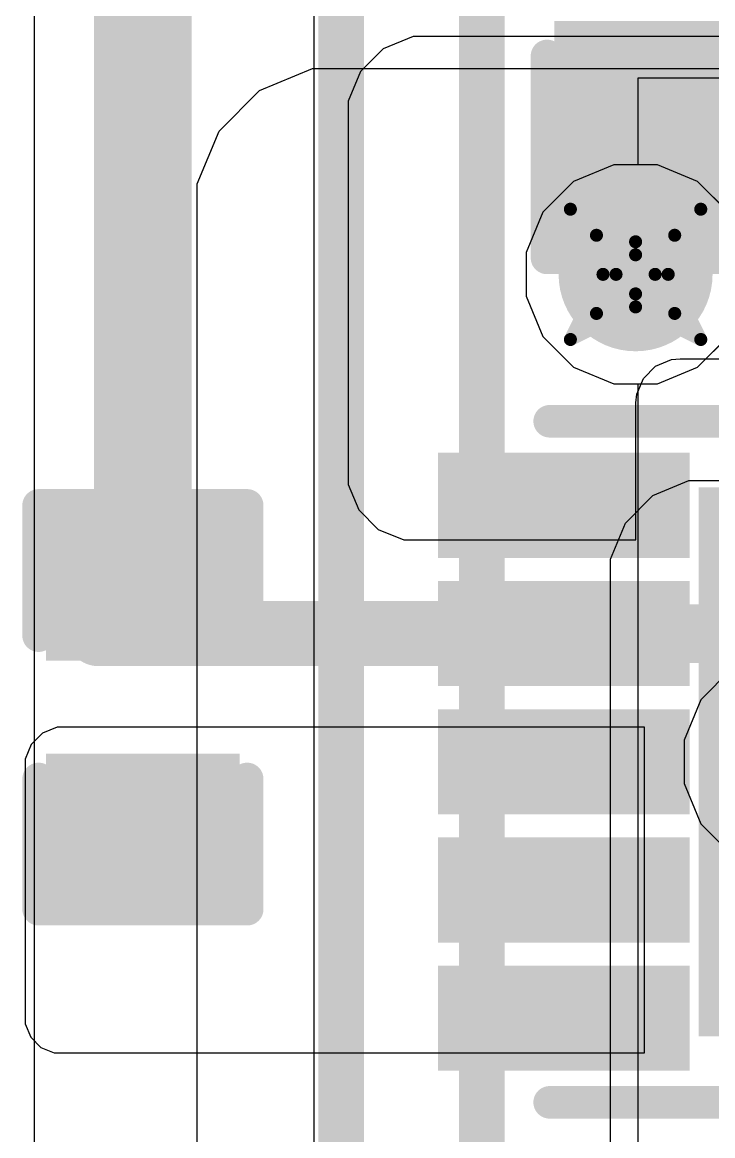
# Model space of a CAD drawing. Header units: inches. Extents: x -2 to 5376, y -4 to 5426.
# Drawn here: x 109.682 to 112.372, y 24.481 to 28.823 of the extents above; entities that cross this region are included whole.
import ezdxf

# ---------------------------------------------------------------- set-up
doc = ezdxf.new("R2010")
doc.units = ezdxf.units.IN
for name, color, linetype in [('Bottom Layer', 5, 'Continuous'), ('Bottom Overlay', 54, 'Continuous'), ('Bottom Paste', 16, 'Continuous'), ('Bottom Solder', 6, 'Continuous'), ('Drill Drawing', 1, 'Continuous'), ('Layer 1', 16, 'Continuous'), ('Layer 2', 76, 'Continuous'), ('Top Layer', 1, 'Continuous'), ('Via Holes', 16, 'Continuous')]:
    doc.layers.add(name, color=color, linetype=linetype)

# ---------------------------------------------------------------- blocks, each defined once
blk = doc.blocks.new('10_SON__2_5_2_5__B_141')
at = {"layer": 'Bottom Layer'}
for points in [[(-1.615, 1.135), (-0.775, 1.135), (-0.775, 0.865), (-1.615, 0.865)], [(0.775, 1.135), (1.615, 1.135), (1.615, 0.865), (0.775, 0.865)], [(-0.6, 1), (0.6, 1), (0.6, -1), (-0.6, -1)], [(-1.615, 0.635), (-0.775, 0.635), (-0.775, 0.365), (-1.615, 0.365)], [(0.775, 0.635), (1.615, 0.635), (1.615, 0.365), (0.775, 0.365)], [(-1.615, 0.135), (-0.775, 0.135), (-0.775, -0.135), (-1.615, -0.135)], [(0.775, 0.135), (1.615, 0.135), (1.615, -0.135), (0.775, -0.135)], [(-1.615, -0.365), (-0.775, -0.365), (-0.775, -0.635), (-1.615, -0.635)], [(0.775, -0.365), (1.615, -0.365), (1.615, -0.635), (0.775, -0.635)], [(-1.615, -0.865), (-0.775, -0.865), (-0.775, -1.135), (-1.615, -1.135)], [(0.775, -0.865), (1.615, -0.865), (1.615, -1.135), (0.775, -1.135)]]:
    blk.add_hatch(color=5, dxfattribs=at).paths.add_polyline_path(points)
at = {"layer": 'Bottom Paste'}
for points in [[(-1.615, 1.135), (-0.775, 1.135), (-0.775, 0.865), (-1.615, 0.865)], [(0.775, 1.135), (1.615, 1.135), (1.615, 0.865), (0.775, 0.865)], [(-1.615, 0.635), (-0.775, 0.635), (-0.775, 0.365), (-1.615, 0.365)], [(0.775, 0.635), (1.615, 0.635), (1.615, 0.365), (0.775, 0.365)], [(-1.615, 0.135), (-0.775, 0.135), (-0.775, -0.135), (-1.615, -0.135)], [(0.775, 0.135), (1.615, 0.135), (1.615, -0.135), (0.775, -0.135)], [(-1.615, -0.365), (-0.775, -0.365), (-0.775, -0.635), (-1.615, -0.635)], [(0.775, -0.365), (1.615, -0.365), (1.615, -0.635), (0.775, -0.635)], [(-1.615, -0.865), (-0.775, -0.865), (-0.775, -1.135), (-1.615, -1.135)], [(0.775, -0.865), (1.615, -0.865), (1.615, -1.135), (0.775, -1.135)]]:
    blk.add_hatch(color=16, dxfattribs=at).paths.add_polyline_path(points)
at = {"layer": 'Bottom Solder'}
for points in [[(-1.685, 1.205), (-0.705, 1.205), (-0.705, 0.795), (-1.685, 0.795)], [(0.705, 1.205), (1.685, 1.205), (1.685, 0.795), (0.705, 0.795)], [(-0.67, 1.07), (0.67, 1.07), (0.67, -1.07), (-0.67, -1.07)], [(-1.685, 0.705), (-0.705, 0.705), (-0.705, 0.295), (-1.685, 0.295)], [(0.705, 0.705), (1.685, 0.705), (1.685, 0.295), (0.705, 0.295)], [(-1.685, 0.205), (-0.705, 0.205), (-0.705, -0.205), (-1.685, -0.205)], [(0.705, 0.205), (1.685, 0.205), (1.685, -0.205), (0.705, -0.205)], [(-1.685, -0.295), (-0.705, -0.295), (-0.705, -0.705), (-1.685, -0.705)], [(0.705, -0.295), (1.685, -0.295), (1.685, -0.705), (0.705, -0.705)], [(-1.685, -0.795), (-0.705, -0.795), (-0.705, -1.205), (-1.685, -1.205)], [(0.705, -0.795), (1.685, -0.795), (1.685, -1.205), (0.705, -1.205)]]:
    blk.add_hatch(color=6, dxfattribs=at).paths.add_polyline_path(points)
at = {"layer": 'Bottom Overlay'}
for points in [[(1.25, 1.328, 0.127, 0.127, 0), (-1.25, 1.328, 0.127, 0.127, 0)], [(-1.8796, -0.881, 0.127, 0.127, 0), (-1.8796, -1.135, 0.127, 0.127, 0)], [(-1.7526, -1.008, 0.127, 0.127, 0), (-1.8796, -0.881, 0.127, 0.127, 0)], [(-1.7526, -1.008, 0.127, 0.127, 0), (-1.8796, -1.135, 0.127, 0.127, 0)], [(1.25, -1.328, 0.127, 0.127, 0), (-1.25, -1.328, 0.127, 0.127, 0)]]:
    blk.add_lwpolyline(points, format="xyseb", dxfattribs=at)
for points in [[(-1.2818, 1.328, 0.0635, 0.0635, 1), (-1.2183, 1.328, 0.0635, 0.0635, 1)], [(1.2183, 1.328, 0.0635, 0.0635, 1), (1.2818, 1.328, 0.0635, 0.0635, 1)], [(-1.9114, -0.881, 0.0635, 0.0635, 1), (-1.8478, -0.881, 0.0635, 0.0635, 1)], [(-1.9114, -0.881, 0.0635, 0.0635, 1), (-1.8478, -0.881, 0.0635, 0.0635, 1)], [(-1.7844, -1.008, 0.0635, 0.0635, 1), (-1.7208, -1.008, 0.0635, 0.0635, 1)], [(-1.7844, -1.008, 0.0635, 0.0635, 1), (-1.7208, -1.008, 0.0635, 0.0635, 1)], [(-1.9114, -1.135, 0.0635, 0.0635, 1), (-1.8478, -1.135, 0.0635, 0.0635, 1)], [(-1.9114, -1.135, 0.0635, 0.0635, 1), (-1.8478, -1.135, 0.0635, 0.0635, 1)], [(-1.2818, -1.328, 0.0635, 0.0635, 1), (-1.2183, -1.328, 0.0635, 0.0635, 1)], [(1.2183, -1.328, 0.0635, 0.0635, 1), (1.2818, -1.328, 0.0635, 0.0635, 1)]]:
    blk.add_lwpolyline(points, format="xyseb", close=True, dxfattribs=at)
blk = doc.blocks.new('C___0402_B_288')
at = {"layer": 'Bottom Layer'}
for points in [[(-0.2413, 0.3175), (-0.2413, -0.3175), (-0.6985, -0.3175), (-0.6985, 0.3175)], [(0.6985, 0.3175), (0.6985, -0.3175), (0.2413, -0.3175), (0.2413, 0.3175)]]:
    blk.add_hatch(color=5, dxfattribs=at).paths.add_polyline_path(points)
at = {"layer": 'Bottom Paste'}
for points in [[(-0.2413, 0.3175), (-0.2413, -0.3175), (-0.6985, -0.3175), (-0.6985, 0.3175)], [(0.6985, 0.3175), (0.6985, -0.3175), (0.2413, -0.3175), (0.2413, 0.3175)]]:
    blk.add_hatch(color=16, dxfattribs=at).paths.add_polyline_path(points)
at = {"layer": 'Bottom Solder'}
for points in [[(-0.1813, 0.3775), (-0.1813, -0.3775), (-0.7585, -0.3775), (-0.7585, 0.3775)], [(0.7585, 0.3775), (0.7585, -0.3775), (0.1813, -0.3775), (0.1813, 0.3775)]]:
    blk.add_hatch(color=6, dxfattribs=at).paths.add_polyline_path(points)
at = {"layer": 'Bottom Overlay'}
for points in [[(-0.7874, -0.4064, 0.127, 0.127, 0), (-0.7874, 0.4064, 0.127, 0.127, 0)], [(-0.2794, 0.4064, 0.127, 0.127, 0), (-0.7874, 0.4064, 0.127, 0.127, 0)], [(0.7874, 0.4064, 0.127, 0.127, 0), (0.2794, 0.4064, 0.127, 0.127, 0)], [(0.7874, -0.4064, 0.127, 0.127, 0), (0.7874, 0.4064, 0.127, 0.127, 0)], [(-0.2794, -0.4064, 0.127, 0.127, 0), (-0.7874, -0.4064, 0.127, 0.127, 0)], [(0.7874, -0.4064, 0.127, 0.127, 0), (0.2794, -0.4064, 0.127, 0.127, 0)]]:
    blk.add_lwpolyline(points, format="xyseb", dxfattribs=at)
for points in [[(-0.8191, 0.4064, 0.0635, 0.0635, 1), (-0.7556, 0.4064, 0.0635, 0.0635, 1)], [(-0.8191, 0.4064, 0.0635, 0.0635, 1), (-0.7556, 0.4064, 0.0635, 0.0635, 1)], [(-0.3111, 0.4064, 0.0635, 0.0635, 1), (-0.2477, 0.4064, 0.0635, 0.0635, 1)], [(0.2477, 0.4064, 0.0635, 0.0635, 1), (0.3111, 0.4064, 0.0635, 0.0635, 1)], [(0.7556, 0.4064, 0.0635, 0.0635, 1), (0.8191, 0.4064, 0.0635, 0.0635, 1)], [(0.7556, 0.4064, 0.0635, 0.0635, 1), (0.8191, 0.4064, 0.0635, 0.0635, 1)], [(-0.8191, -0.4064, 0.0635, 0.0635, 1), (-0.7556, -0.4064, 0.0635, 0.0635, 1)], [(-0.8191, -0.4064, 0.0635, 0.0635, 1), (-0.7556, -0.4064, 0.0635, 0.0635, 1)], [(-0.3111, -0.4064, 0.0635, 0.0635, 1), (-0.2477, -0.4064, 0.0635, 0.0635, 1)], [(0.2477, -0.4064, 0.0635, 0.0635, 1), (0.3111, -0.4064, 0.0635, 0.0635, 1)], [(0.7556, -0.4064, 0.0635, 0.0635, 1), (0.8191, -0.4064, 0.0635, 0.0635, 1)], [(0.7556, -0.4064, 0.0635, 0.0635, 1), (0.8191, -0.4064, 0.0635, 0.0635, 1)]]:
    blk.add_lwpolyline(points, format="xyseb", close=True, dxfattribs=at)
blk = doc.blocks.new('C___0603_B_291')
at = {"layer": 'Bottom Layer'}
for points in [[(-1.143, -0.4445), (-1.143, 0.4445), (-0.381, 0.4445), (-0.381, -0.4445)], [(0.381, -0.4445), (0.381, 0.4445), (1.143, 0.4445), (1.143, -0.4445)]]:
    blk.add_hatch(color=5, dxfattribs=at).paths.add_polyline_path(points)
at = {"layer": 'Bottom Paste'}
for points in [[(-1.143, -0.4445), (-1.143, 0.4445), (-0.381, 0.4445), (-0.381, -0.4445)], [(0.381, -0.4445), (0.381, 0.4445), (1.143, 0.4445), (1.143, -0.4445)]]:
    blk.add_hatch(color=16, dxfattribs=at).paths.add_polyline_path(points)
at = {"layer": 'Bottom Solder'}
for points in [[(-1.203, -0.5045), (-1.203, 0.5045), (-0.321, 0.5045), (-0.321, -0.5045)], [(0.321, -0.5045), (0.321, 0.5045), (1.203, 0.5045), (1.203, -0.5045)]]:
    blk.add_hatch(color=6, dxfattribs=at).paths.add_polyline_path(points)
at = {"layer": 'Bottom Overlay'}
for points in [[(-0.4572, 0.5334, 0.127, 0.127, 0), (-1.2446, 0.5334, 0.127, 0.127, 0)], [(-1.2446, -0.5334, 0.127, 0.127, 0), (-1.2446, 0.5334, 0.127, 0.127, 0)], [(1.2446, 0.5334, 0.127, 0.127, 0), (0.4572, 0.5334, 0.127, 0.127, 0)], [(1.2446, -0.5334, 0.127, 0.127, 0), (1.2446, 0.5334, 0.127, 0.127, 0)], [(-0.4572, -0.5334, 0.127, 0.127, 0), (-1.2446, -0.5334, 0.127, 0.127, 0)], [(1.2446, -0.5334, 0.127, 0.127, 0), (0.4572, -0.5334, 0.127, 0.127, 0)]]:
    blk.add_lwpolyline(points, format="xyseb", dxfattribs=at)
for points in [[(-1.2764, 0.5334, 0.0635, 0.0635, 1), (-1.2128, 0.5334, 0.0635, 0.0635, 1)], [(-1.2764, 0.5334, 0.0635, 0.0635, 1), (-1.2128, 0.5334, 0.0635, 0.0635, 1)], [(-0.4889, 0.5334, 0.0635, 0.0635, 1), (-0.4254, 0.5334, 0.0635, 0.0635, 1)], [(0.4254, 0.5334, 0.0635, 0.0635, 1), (0.4889, 0.5334, 0.0635, 0.0635, 1)], [(1.2128, 0.5334, 0.0635, 0.0635, 1), (1.2764, 0.5334, 0.0635, 0.0635, 1)], [(1.2128, 0.5334, 0.0635, 0.0635, 1), (1.2764, 0.5334, 0.0635, 0.0635, 1)], [(-1.2764, -0.5334, 0.0635, 0.0635, 1), (-1.2128, -0.5334, 0.0635, 0.0635, 1)], [(-1.2764, -0.5334, 0.0635, 0.0635, 1), (-1.2128, -0.5334, 0.0635, 0.0635, 1)], [(-0.4889, -0.5334, 0.0635, 0.0635, 1), (-0.4254, -0.5334, 0.0635, 0.0635, 1)], [(0.4254, -0.5334, 0.0635, 0.0635, 1), (0.4889, -0.5334, 0.0635, 0.0635, 1)], [(1.2128, -0.5334, 0.0635, 0.0635, 1), (1.2764, -0.5334, 0.0635, 0.0635, 1)], [(1.2128, -0.5334, 0.0635, 0.0635, 1), (1.2764, -0.5334, 0.0635, 0.0635, 1)]]:
    blk.add_lwpolyline(points, format="xyseb", close=True, dxfattribs=at)

msp = doc.modelspace()

# ---------------------------------------------------------------- hatches: boundary and pattern name
at = {"layer": 'Bottom Layer'}
h = msp.add_hatch(color=5, dxfattribs=at)
edge = h.paths.add_edge_path()
edge.add_arc((112.0716, 27.8399), 0.3, 0, 360)
at = {"layer": 'Layer 1'}
h = msp.add_hatch(color=16, dxfattribs=at)
edge = h.paths.add_edge_path()
edge.add_arc((112.0716, 27.8399), 0.3, 0, 360)
at = {"layer": 'Layer 2'}
h = msp.add_hatch(color=76, dxfattribs=at)
edge = h.paths.add_edge_path()
edge.add_arc((112.0716, 27.8399), 0.3, 0, 360)
at = {"layer": 'Top Layer'}
h = msp.add_hatch(color=1, dxfattribs=at)
edge = h.paths.add_edge_path()
edge.add_arc((112.0716, 27.8399), 0.3, 0, 360)
at = {"layer": 'Via Holes'}
h = msp.add_hatch(color=7, dxfattribs=at)
edge = h.paths.add_edge_path()
edge.add_arc((112.0716, 27.8399), 0.15, 0, 360)

# ---------------------------------------------------------------- linework, layer by layer
at = {"layer": 'Bottom Layer'}
for p, q in [((111.2044, 28.7678), (111.0885, 28.7198)), ((111.2671, 28.7678), (111.2044, 28.7678)), ((114.7189, 28.7678), (111.2671, 28.7678)), ((111.0885, 28.7198), (110.9999, 28.6311)), ((110.9999, 28.6311), (110.9519, 28.5153)), ((110.9519, 28.5153), (110.9519, 28.4526)), ((110.9519, 28.4526), (110.9519, 28.4526)), ((110.9519, 28.4526), (110.9519, 27.074)), ((112.1496, 27.482), (112.2117, 27.5077)), ((112.2117, 27.5077), (112.2453, 27.511)), ((112.2453, 27.511), (113.7101, 27.511)), ((112.2453, 27.511), (112.2453, 27.511)), ((112.2453, 27.511), (112.2453, 27.511)), ((112.1021, 27.4344), (112.1496, 27.482)), ((112.0763, 27.3724), (112.1021, 27.4344)), ((112.073, 27.3388), (112.0763, 27.3724)), ((112.073, 26.804), (112.073, 27.3388)), ((110.9519, 27.074), (110.9519, 27.0203)), ((110.9519, 27.0203), (110.993, 26.921)), ((110.993, 26.921), (111.0689, 26.8451)), ((111.0689, 26.8451), (111.1682, 26.804)), ((111.1682, 26.804), (111.2219, 26.804)), ((111.2219, 26.804), (111.2219, 26.804)), ((111.2219, 26.804), (112.073, 26.804)), ((109.8175, 26.074), (109.7605, 26.0504)), ((109.8484, 26.074), (109.8175, 26.074)), ((112.1062, 26.074), (109.8484, 26.074)), ((112.1062, 24.804), (112.1062, 26.074)), ((109.7605, 26.0504), (109.7168, 26.0067)), ((109.7168, 26.0067), (109.6932, 25.9497)), ((109.6932, 25.9497), (109.6932, 25.9189)), ((109.6932, 25.9189), (109.6932, 25.9189)), ((109.6932, 25.9189), (109.6932, 24.945)), ((109.6932, 24.945), (109.6932, 24.9169)), ((109.6932, 24.9169), (109.7147, 24.8651)), ((109.7147, 24.8651), (109.7543, 24.8255)), ((109.7543, 24.8255), (109.8061, 24.804)), ((109.8061, 24.804), (109.8342, 24.804)), ((109.8342, 24.804), (109.8342, 24.804)), ((109.8342, 24.804), (112.1062, 24.804))]:
    msp.add_line(p, q, dxfattribs=at)
for points in [[(110.1517, 26.6215, 0.381, 0.381, 0), (110.1517, 29.3185, 0.381, 0.381, 0)], [(109.9786, 26.439, 0.254, 0.254, 0), (111.4363, 26.439, 0.254, 0.254, 0)], [(111.7919, 26.439, 0.2286, 0.2286, 0), (112.4869, 26.439, 0.2286, 0.2286, 0)]]:
    msp.add_lwpolyline(points, format="xyseb", dxfattribs=at)
for points in [[(110.0564, 26.6215, 0.1905, 0.1905, 1), (110.2469, 26.6215, 0.1905, 0.1905, 1)], [(109.9151, 26.439, 0.127, 0.127, 1), (110.0421, 26.439, 0.127, 0.127, 1)], [(111.3728, 26.439, 0.127, 0.127, 1), (111.4998, 26.439, 0.127, 0.127, 1)], [(111.7347, 26.439, 0.1143, 0.1143, 1), (111.849, 26.439, 0.1143, 0.1143, 1)]]:
    msp.add_lwpolyline(points, format="xyseb", close=True, dxfattribs=at)
at = {"layer": 'Drill Drawing'}
for points in [[(111.8176, 28.0939, 0.0508, 0.0508, 0), (112.0716, 27.9669, 0.0508, 0.0508, 0)], [(111.8176, 28.0939, 0.0508, 0.0508, 0), (111.9446, 27.8399, 0.0508, 0.0508, 0)], [(112.0716, 27.9669, 0.0508, 0.0508, 0), (112.3256, 28.0939, 0.0508, 0.0508, 0)], [(112.1986, 27.8399, 0.0508, 0.0508, 0), (112.3256, 28.0939, 0.0508, 0.0508, 0)], [(111.9192, 27.9923, 0.0508, 0.0508, 0), (112.0716, 27.9161, 0.0508, 0.0508, 0)], [(111.9192, 27.9923, 0.0508, 0.0508, 0), (111.9954, 27.8399, 0.0508, 0.0508, 0)], [(112.0716, 27.9161, 0.0508, 0.0508, 0), (112.224, 27.9923, 0.0508, 0.0508, 0)], [(112.1478, 27.8399, 0.0508, 0.0508, 0), (112.224, 27.9923, 0.0508, 0.0508, 0)], [(111.8176, 27.5859, 0.0508, 0.0508, 0), (111.9446, 27.8399, 0.0508, 0.0508, 0)], [(111.9192, 27.6875, 0.0508, 0.0508, 0), (111.9954, 27.8399, 0.0508, 0.0508, 0)], [(112.1478, 27.8399, 0.0508, 0.0508, 0), (112.224, 27.6875, 0.0508, 0.0508, 0)], [(112.1986, 27.8399, 0.0508, 0.0508, 0), (112.3256, 27.5859, 0.0508, 0.0508, 0)], [(111.9192, 27.6875, 0.0508, 0.0508, 0), (112.0716, 27.7637, 0.0508, 0.0508, 0)], [(112.0716, 27.7637, 0.0508, 0.0508, 0), (112.224, 27.6875, 0.0508, 0.0508, 0)], [(111.8176, 27.5859, 0.0508, 0.0508, 0), (112.0716, 27.7129, 0.0508, 0.0508, 0)], [(112.0716, 27.7129, 0.0508, 0.0508, 0), (112.3256, 27.5859, 0.0508, 0.0508, 0)]]:
    msp.add_lwpolyline(points, format="xyseb", dxfattribs=at)
for points in [[(111.8049, 28.0939, 0.0254, 0.0254, 1), (111.8303, 28.0939, 0.0254, 0.0254, 1)], [(111.8049, 28.0939, 0.0254, 0.0254, 1), (111.8303, 28.0939, 0.0254, 0.0254, 1)], [(112.3129, 28.0939, 0.0254, 0.0254, 1), (112.3383, 28.0939, 0.0254, 0.0254, 1)], [(112.3129, 28.0939, 0.0254, 0.0254, 1), (112.3383, 28.0939, 0.0254, 0.0254, 1)], [(111.9065, 27.9923, 0.0254, 0.0254, 1), (111.9319, 27.9923, 0.0254, 0.0254, 1)], [(111.9065, 27.9923, 0.0254, 0.0254, 1), (111.9319, 27.9923, 0.0254, 0.0254, 1)], [(112.2113, 27.9923, 0.0254, 0.0254, 1), (112.2367, 27.9923, 0.0254, 0.0254, 1)], [(112.2113, 27.9923, 0.0254, 0.0254, 1), (112.2367, 27.9923, 0.0254, 0.0254, 1)], [(112.0589, 27.9669, 0.0254, 0.0254, 1), (112.0843, 27.9669, 0.0254, 0.0254, 1)], [(112.0589, 27.9669, 0.0254, 0.0254, 1), (112.0843, 27.9669, 0.0254, 0.0254, 1)], [(112.0589, 27.9161, 0.0254, 0.0254, 1), (112.0843, 27.9161, 0.0254, 0.0254, 1)], [(112.0589, 27.9161, 0.0254, 0.0254, 1), (112.0843, 27.9161, 0.0254, 0.0254, 1)], [(111.9319, 27.8399, 0.0254, 0.0254, 1), (111.9573, 27.8399, 0.0254, 0.0254, 1)], [(111.9319, 27.8399, 0.0254, 0.0254, 1), (111.9573, 27.8399, 0.0254, 0.0254, 1)], [(111.9827, 27.8399, 0.0254, 0.0254, 1), (112.0081, 27.8399, 0.0254, 0.0254, 1)], [(111.9827, 27.8399, 0.0254, 0.0254, 1), (112.0081, 27.8399, 0.0254, 0.0254, 1)], [(112.1351, 27.8399, 0.0254, 0.0254, 1), (112.1605, 27.8399, 0.0254, 0.0254, 1)], [(112.1351, 27.8399, 0.0254, 0.0254, 1), (112.1605, 27.8399, 0.0254, 0.0254, 1)], [(112.1859, 27.8399, 0.0254, 0.0254, 1), (112.2113, 27.8399, 0.0254, 0.0254, 1)], [(112.1859, 27.8399, 0.0254, 0.0254, 1), (112.2113, 27.8399, 0.0254, 0.0254, 1)], [(112.0589, 27.7637, 0.0254, 0.0254, 1), (112.0843, 27.7637, 0.0254, 0.0254, 1)], [(112.0589, 27.7637, 0.0254, 0.0254, 1), (112.0843, 27.7637, 0.0254, 0.0254, 1)], [(111.9065, 27.6875, 0.0254, 0.0254, 1), (111.9319, 27.6875, 0.0254, 0.0254, 1)], [(111.9065, 27.6875, 0.0254, 0.0254, 1), (111.9319, 27.6875, 0.0254, 0.0254, 1)], [(112.0589, 27.7129, 0.0254, 0.0254, 1), (112.0843, 27.7129, 0.0254, 0.0254, 1)], [(112.0589, 27.7129, 0.0254, 0.0254, 1), (112.0843, 27.7129, 0.0254, 0.0254, 1)], [(112.2113, 27.6875, 0.0254, 0.0254, 1), (112.2367, 27.6875, 0.0254, 0.0254, 1)], [(112.2113, 27.6875, 0.0254, 0.0254, 1), (112.2367, 27.6875, 0.0254, 0.0254, 1)], [(111.8049, 27.5859, 0.0254, 0.0254, 1), (111.8303, 27.5859, 0.0254, 0.0254, 1)], [(111.8049, 27.5859, 0.0254, 0.0254, 1), (111.8303, 27.5859, 0.0254, 0.0254, 1)], [(112.3129, 27.5859, 0.0254, 0.0254, 1), (112.3383, 27.5859, 0.0254, 0.0254, 1)], [(112.3129, 27.5859, 0.0254, 0.0254, 1), (112.3383, 27.5859, 0.0254, 0.0254, 1)]]:
    msp.add_lwpolyline(points, format="xyseb", close=True, dxfattribs=at)
at = {"layer": 'Layer 1'}
for p, q in [((110.8185, 10.3987), (110.8185, 37.5829)), ((111.9867, 28.2669), (111.8298, 28.2019)), ((112.1566, 28.2669), (111.9867, 28.2669)), ((112.3135, 28.2019), (112.1566, 28.2669)), ((111.8298, 28.2019), (111.7096, 28.0818)), ((112.4052, 28.1103), (112.3135, 28.2019)), ((111.7096, 28.0818), (111.6446, 27.9249)), ((111.6446, 27.9249), (111.6446, 27.755)), ((111.6446, 27.755), (111.7096, 27.5981)), ((111.7096, 27.5981), (111.8298, 27.4779)), ((112.3135, 27.4779), (112.4052, 27.5696)), ((111.8298, 27.4779), (111.9867, 27.4129)), ((112.1566, 27.4129), (112.3135, 27.4779)), ((111.9867, 27.4129), (112.1566, 27.4129))]:
    msp.add_line(p, q, dxfattribs=at)
at = {"layer": 'Layer 2'}
for p, q in [((109.7279, 34.2657), (109.7279, 22.0428)), ((110.6063, 28.5568), (110.8127, 28.6422)), ((110.8127, 28.6422), (110.9243, 28.6422)), ((110.9243, 28.6422), (111.9217, 28.6422)), ((110.9243, 28.6422), (110.9243, 28.6422)), ((111.9217, 28.6422), (116.8997, 28.6422)), ((110.4485, 28.3989), (110.6063, 28.5568)), ((110.363, 28.1926), (110.4485, 28.3989)), ((110.363, 28.0809), (110.363, 28.1926)), ((110.363, 21.1074), (110.363, 28.0809)), ((112.4458, 26.301), (112.3257, 26.1809)), ((112.3257, 26.1809), (112.2607, 26.0239)), ((112.2607, 26.0239), (112.2607, 25.8541)), ((112.2607, 25.8541), (112.3257, 25.6971)), ((112.3257, 25.6971), (112.4458, 25.577))]:
    msp.add_line(p, q, dxfattribs=at)
at = {"layer": 'Top Layer'}
for p, q in [((112.0813, 28.2669), (112.0813, 28.6059)), ((112.0813, 28.6059), (114.1502, 28.6059)), ((112.1566, 28.2669), (112.0813, 28.2669)), ((112.3135, 28.2019), (112.1566, 28.2669)), ((112.4336, 28.0818), (112.3135, 28.2019)), ((112.3135, 27.4779), (112.4336, 27.5981)), ((112.1566, 27.4129), (112.3135, 27.4779)), ((112.0813, 19.5874), (112.0813, 27.4129)), ((112.0813, 27.4129), (112.1566, 27.4129)), ((112.1393, 26.9773), (112.2795, 27.0354)), ((112.2795, 27.0354), (112.3554, 27.0354)), ((112.3554, 27.0354), (112.3554, 27.0354)), ((112.3554, 27.0354), (114.1749, 27.0354)), ((112.032, 26.87), (112.1393, 26.9773)), ((111.9739, 26.7298), (112.032, 26.87)), ((111.9739, 26.6539), (111.9739, 26.7298)), ((111.9739, 20.6515), (111.9739, 26.6539))]:
    msp.add_line(p, q, dxfattribs=at)
for points in [[(110.9243, 13.3024, 0.1778, 0.1778, 0), (110.9243, 29.0839, 0.1778, 0.1778, 0)], [(111.4728, 13.6445, 0.1778, 0.1778, 0), (111.4728, 28.9154, 0.1778, 0.1778, 0)]]:
    msp.add_lwpolyline(points, format="xyseb", dxfattribs=at)

# ---------------------------------------------------------------- block references
for name, p, rotation in [('C___0603_B_291', (112.2599, 29.1488), 270), ('10_SON__2_5_2_5__B_141', (112.9869, 25.939), 180), ('C___0402_B_288', (110.1517, 26.1516), 270)]:
    msp.add_blockref(name, p, dxfattribs=dict(rotation=rotation))

doc.saveas('drawing.dxf')
